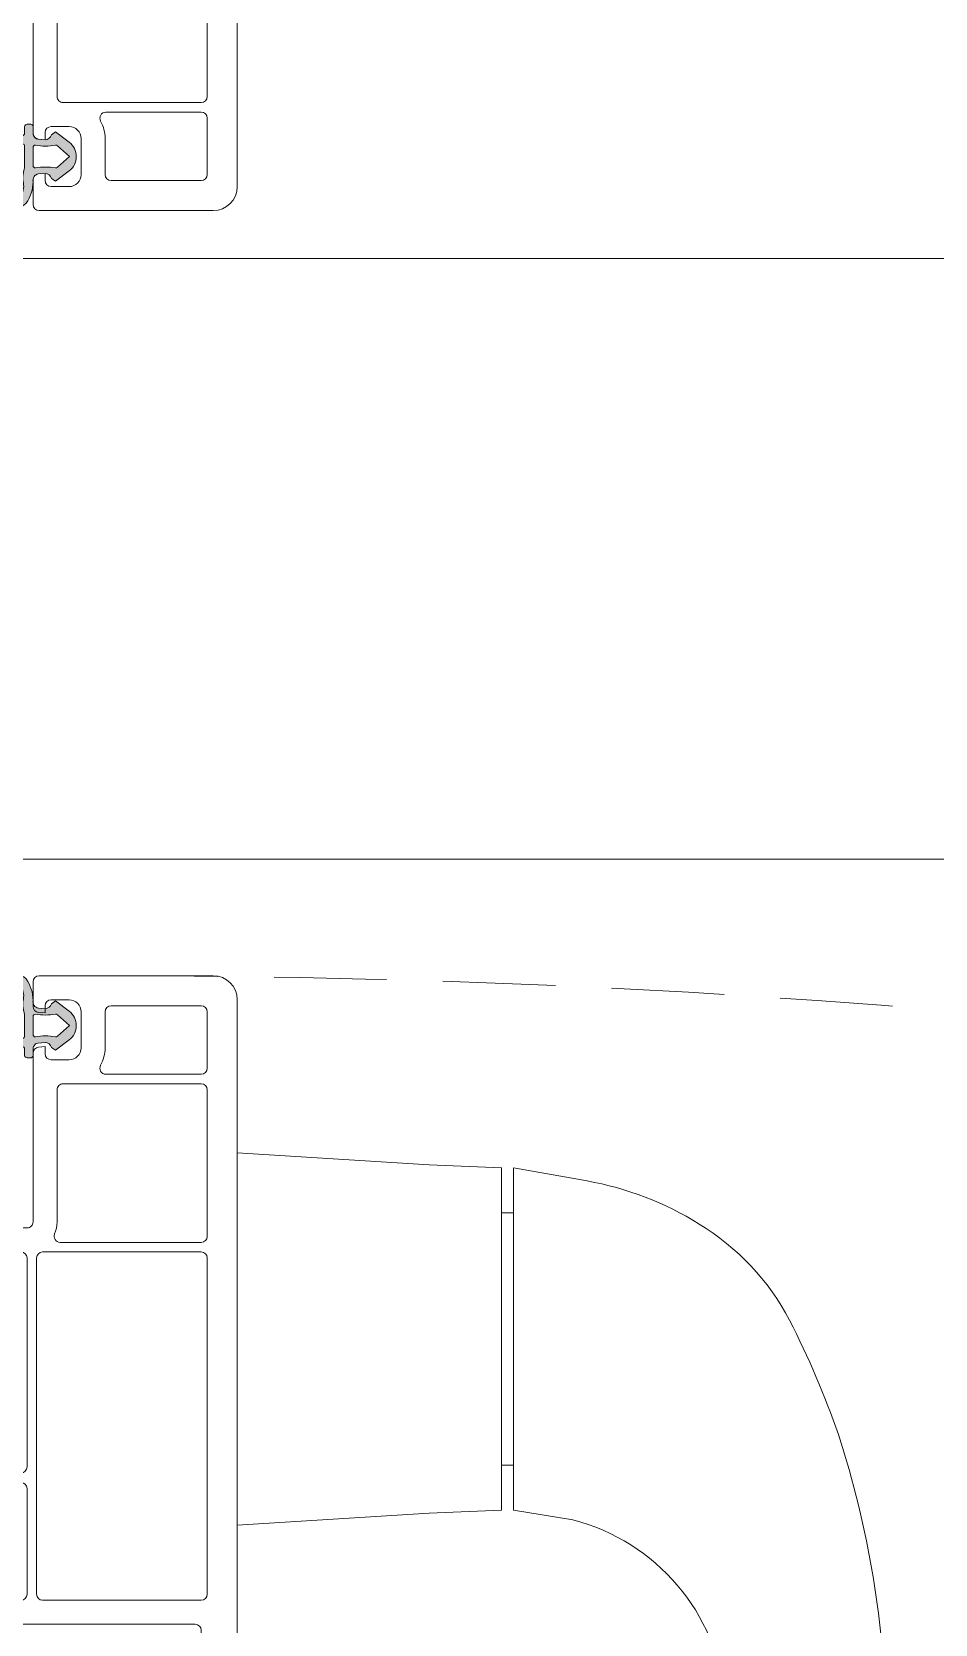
# Model space of a CAD drawing. Header units: millimetres. Extents: x 0 to 145404, y 0 to 194550.
# Drawn here: x 115419.4 to 115494.6, y 111192.4 to 111325 of the extents above; entities that cross this region are included whole.
import ezdxf

# ---------------------------------------------------------------- set-up
doc = ezdxf.new("R2010")
doc.units = ezdxf.units.MM
doc.linetypes.add('HIDDEN2', pattern=[0.1875, 0.125, -0.0625])
for name, color, linetype, lineweight in [('АР - детали окон', 152, 'Continuous', 0), ('АР - Окна', 150, 'Continuous', 9), ('АР - Окна - детали окон', 152, 'Continuous', 9), ('АР - окна - открывание', 251, 'Continuous', 5), ('АР - Окна - резинки', 30, 'Continuous', 9), ('АР - панель 400', 151, 'Continuous', 30)]:
    doc.layers.add(name, color=color, linetype=linetype, lineweight=lineweight)

# ---------------------------------------------------------------- blocks, each defined once
blk = doc.blocks.new('21')
at = {"layer": 'АР - Окна - детали окон'}
h = blk.add_hatch(color=256, dxfattribs=at)
h.dxf.hatch_style = 1
edge = h.paths.add_edge_path(flags=16)
edge.add_arc((-0.8841187553298939, -3.917875038191226), 0.1876537174851927, 176.9273466497227, 231.938298881297)
edge.add_arc((-0.0688339668244411, 0.6188691436068474), 4.776105919937049, 258.7597471659293, 269.055264247072)
edge.add_arc((-0.2890558407631439, -5.683054121658823), 1.533008475727484, 67.60399009658579, 84.70493454352282, ccw=False)
edge.add_arc((-0.06651891567156987, -5.03300193627873), 0.8482367458890325, 42.23236986346268, 64.77111786296871, ccw=False)
edge.add_arc((-0.188630277024787, -4.904549303004011), 0.8705355459311627, 5.5826764512759155, 30.488556884690524, ccw=False)
edge.add_arc((-0.6798599316659233, -4.860044262270755), 1.358230642916282, -4.405615059596926, 1.6953063775346209, ccw=False)
edge.add_arc((2.808702479342133, -5.10611082372215), 2.139045717081584, 176.2008373334478, 178.6700464672485)
edge.add_arc((-1.524182254529186, -5.058814283011551), 2.194416508973364, -2.3460894674768156, 0.0613756805253729, ccw=False)
edge.add_arc((0.9181883855858731, -5.168086905924167), 0.2505490564814342, 175.5492855372068, 232.5122979085675)
edge.add_arc((1.132512647604393, -4.91401523392584), 0.5827911910009982, 230.9944569354059, 266.1973708795536)
edge.add_arc((-0.3682623466784309, 41.6609762355001), 47.17916131853152, 271.7759318795902, 274.1033584471634)
edge.add_arc((2.571099627651768, -2.993427119516604), 2.443143533376929, 280.2939547991291, 290.5025409628827)
edge.add_arc((2.906065239784481, -4.50715296128183), 0.9334197404481246, 303.9097978636547, 332.1024344323147)
edge.add_arc((3.002935919259319, -4.763743824813666), 0.7500284933465502, 346.1022715480304, 373.7533528815159)
edge.add_arc((2.288644899197562, -5.136956967557704), 1.544634774946723, 20.91973702217135, 34.34735709361493)
edge.add_arc((2.194202265019074, -5.766992063347876), 2.032435036897639, 47.62797235930786, 65.5618092830151)
edge.add_arc((2.446891570480489, -5.547119399704411), 1.733310143574325, 70.16436160153076, 107.0617769068108)
edge.add_arc((1.775431145667381, -2.331113053991355), 1.567468971701788, 265.5389595532716, 275.965361664876, ccw=False)
edge.add_arc((2.272909006465912, 0.852635302353467), 4.786712596492477, 253.309553993315, 262.5651157802299, ccw=False)
edge.add_line((0.8981613181531429, -3.732414999976754), (-0.1475824122317135, -3.732414999976754))
edge.add_line((-0.1475824122317135, -3.732414999976754), (-0.4742319788783789, -3.732414999976754))
edge.add_line((-0.4742319788783789, -3.732414999976754), (-0.8500000000931323, -3.732414999976754))
edge.add_arc((-0.8506220907358333, -3.959190577462055), 0.2267764307430546, 89.84282664257613, 166.9064798544172)
edge = h.paths.add_edge_path(flags=16)
edge.add_line((0.8968870001845062, -0.9994789999909699), (0, 0))
edge.add_line((0, 0), (-0.8968869997188449, -0.9994789999909699))
edge.add_arc((-0.6499998180776299, -1.169910301479501), 0.3000001816429734, 145.3818829394412, 179.9999999951994)
edge.add_arc((-4.823035950154436, -2.001162725500762), 3.961235674109269, -12.11337143690622, 12.11337143690622, ccw=False)
edge.add_arc((-0.7500001492444426, -2.83241514977999), 0.1999998504761606, 179.9999999332989, 269.9999999332989)
edge.add_line((-0.7500001494772732, -3.032415000256151), (0.7500001494772732, -3.032415000256151))
edge.add_arc((0.7500001494772732, -2.83241514954716), 0.1999998507089913, 270, 360)
edge.add_arc((5.768765290662919, -2.001162725500762), 4.88993655553787, 170.2126183864117, 189.7873816135883, ccw=False)
edge.add_arc((0.6499998185430773, -1.169910301479568), 0.3000001816431872, 4.813363725752952e-09, 34.6181170605461)
edge = h.paths.add_edge_path()
edge.add_arc((-1.128554309946362, -1.175362062810368), 4.291520594007865, 253.14583511013842, 270.2109125622565, ccw=False)
edge.add_arc((-2.348571730981179, -5.20839550850807), 0.0780137310248648, 187.2199594258823, 251.8885923136458, ccw=False)
edge.add_arc((-2.957837143596107, -5.437013562230002), 0.5751219538596952, 22.36244620134855, 32.10326375194465)
edge.add_arc((-2.939505885245123, -5.625182685201416), 0.680936261650665, 46.48559644257323, 62.43904800630055)
edge.add_arc((-2.815041386622259, -5.432647181392976), 0.4531599044643845, 65.12750073659225, 159.5298120048662)
edge.add_arc((-2.583581921386563, -5.451579003177555), 0.6795706108019753, 164.8668410874433, 191.0423418790884)
edge.add_arc((-2.79305752732818, -5.41024127455594), 0.4886003919421579, 200.5485068572791, 233.1912884732708)
edge.add_arc((-2.758148432459312, -5.370820229924899), 0.5410954205163012, 232.7327130712834, 253.0833459077969)
edge.add_arc((-2.783328585194315, -5.37019621928503), 0.5349164669774426, 255.6840695444536, 265.8879646887684)
edge.add_arc((-2.461674287177334, -1.874614933955761), 4.045172707974388, 264.89404524675, 266.3024498826058)
edge.add_arc((-2.909821153421328, -8.956679420767738), 3.051065225659589, 84.01114066585069, 86.48095881072749, ccw=False)
edge.add_arc((-0.3499881979861348, 14.72841656159117), 20.77197688781684, 263.8051615116011, 268.1229795856759)
edge.add_line((-1.030360317323357, -6.032414770685136), (2.180983635596931, -6.032417066860944))
edge.add_arc((2.371213188439224, -1.295280421849625), 4.74095463765302, 267.700404640067, 284.2296356176989)
edge.add_arc((2.662625679154215, -4.199085129058959), 1.904104081102847, 297.3216514919077, 319.3574493041866)
edge.add_arc((2.780510681195174, -4.66930250029143), 1.534154190856904, 329.8739661649909, 391.135977349304)
edge.add_arc((2.976191374125049, -4.557030082716973), 1.308619823645745, 31.35848713676498, 46.26416666375925)
edge.add_arc((2.100239317408984, -6.059610831545845), 3.027195840749402, 53.96946535726213, 90.00452956230725)
edge.add_arc((1.975967114705061, -2.517668758433579), 0.5294788476683017, 186.3256224382328, 283.54769138735554, ccw=False)
edge.add_line((1.449711848981678, -2.57600610004738), (1.402149175759405, -2.032419405411929))
edge.add_arc((1.972606375607447, -2.045223934334467), 0.5706008875031627, 105.3737558991107, 178.7141501705776, ccw=False)
edge.add_line((1.821331812534481, -1.495040892623365), (2.059796038083732, -1.174769050907344))
edge.add_line((2.059796038083732, -1.174769050907344), (1.198472999967635, -0.03038399992510676))
edge.add_arc((2.328306436538696e-10, -0.9324164099537826), 1.49999999994516, 36.96699983620565, 143.0330001637944)
edge.add_line((-1.198472999501973, -0.03038399992510676), (-2.059796038083732, -1.174769050907344))
edge.add_line((-2.059796038083732, -1.174769050907344), (-1.82133181206882, -1.495040892623365))
edge.add_arc((-1.970466199823175, -2.04809831890437), 0.5728119956630063, 1.5684863268311915, 74.9088805983385, ccw=False)
edge.add_line((-1.397868824657053, -2.032419405411929), (-1.455459558404982, -2.641033330000937))
edge.add_arc((-1.943521036216261, -2.532420209796014), 0.5000008160033129, 302.49687763817417, 347.45385201649304, ccw=False)
edge.add_arc((-1.943692631107355, -2.532046798408856), 0.5004079520082833, 269.277816020844, 302.49047834378854, ccw=False)
edge.add_line((-1.94999985024333, -3.032415000256151), (-2.5, -3.032415000256151))
edge.add_arc((-2.477929598720147, -3.254485401256607), 0.223164436264287, 95.67568625294322, 174.3243137470568)
edge.add_line((-2.699999999720603, -3.232414999976754), (-2.699999999720603, -3.532415000256151))
edge.add_arc((-2.444635847204363, -3.477050847460514), 0.2612968423175379, 192.2326774895719, 257.7673225104281)
edge.add_line((-2.5, -3.732414999976754), (-1.949999999720603, -3.732414999976754))
edge.add_arc((-1.949999999953434, -3.932414999930188), 0.1999999999534339, -6.670109087281162e-08, 89.99999993329902, ccw=False)
edge.add_line((-1.75, -3.932415000163019), (-1.7587805762887, -4.185362932737917))
edge.add_line((-1.7587805762887, -4.185362932737917), (-1.767634384334087, -4.214143124874681))
edge.add_line((-1.767634384334087, -4.214143124874681), (-1.784111456479877, -4.280051414389163))
edge.add_arc((-1.357162307232648, -4.404642425268496), 0.4447566705906353, 163.7318585564934, 188.7886736893577)
edge.add_arc((-1.559444759633461, -4.420160443037705), 0.2429777320102184, 192.4629420879929, 229.2025695668841)
edge.add_arc((-1.493561045754107, -4.358722969596467), 0.3326773473638948, 227.5260260001183, 240.4192275447709)
edge.add_arc((-1.339599034825953, -4.100053065942074), 0.6336660901943263, 239.8584105503494, 246.0996691639988)
edge.add_arc((-1.501638253396667, -4.465164469425312), 0.2342128221942011, 246.1537024965542, 262.6840675146771)
edge.add_arc((-1.297666275548292, -2.476975646727196), 2.232769282881773, 263.9894518753775, 271.1888156845822)
edge.add_line((-1.251342432573438, -4.709264331497252), (-1.190077167935669, -4.708000969607383))
edge.add_arc((-0.9180277296266308, -7.081009744423907), 2.38855218537098, 76.0064464039151, 96.54002211143882, ccw=False)
edge.add_arc((-0.7518303044826764, -6.254975078806121), 1.547321710837005, 69.0083874635016, 74.58140423181771, ccw=False)
edge.add_arc((-0.3479025479336274, -5.177196832840114), 0.3964745144363342, 53.88739644311039, 67.71146677404528, ccw=False)
edge.add_arc((-0.3491225774405135, -5.190171719968163), 0.4077298845138654, 27.915496020967623, 54.82353063004558, ccw=False)
edge.add_arc((-0.2221880889687966, -5.119342785512838), 0.2624247477718955, -6.041521308898496, 27.22545288900801, ccw=False)
edge.add_arc((-0.3552339368903786, -5.044100872473412), 0.4072184418909011, 305.70747396580185, 345.368795488309, ccw=False)
edge.add_arc((-0.6839951650594803, -3.1769740456321), 2.269610691060879, 273.79534255098116, 284.45223444133114, ccw=False)
edge.add_arc((-3.017474084063887, 44.86715378152013), 50.37003320665512, 272.1671276143536, 272.82636057593186, ccw=False)
at = {"layer": 'АР - Окна - детали окон', "ltscale": 0.5, "flags": 128}
for points in [[(-1.112756749149412, -5.466853580437601, -0.07459836483261337), (-2.372823521960527, -5.282543960027397, -0.2899053818021951), (-2.425966889597476, -5.218200183473527, 0.04252794578845025), (-2.470656138844788, -5.13136682100594, 0.06972271583198009), (-2.624442148022354, -5.021519671659917, 0.4369012673146248), (-3.239586183335632, -5.274168114643544, 0.1147113834659794), (-3.250570898409933, -5.581740132533014, 0.1434020308476386), (-3.085800174623728, -5.8014344307594, 0.08903050592023243), (-2.915596538688987, -5.888501935172826, 0.04455233410763495), (-2.821685819420964, -5.903735673520714, 0.006145401884598669), (-2.722546014003456, -5.911367116030306, -0.0107770318400138), (-2.591488003265113, -5.922266295179725, 0.01884226486116689), (-1.030360317323357, -6.032414770685136), (2.180983635596931, -6.032417066860944, 0.07224768805875734), (3.536581502296031, -5.890774690080434, 0.09644669618920398), (4.107436627149582, -5.439300302416086, 0.2738598892792736), (4.093658566009253, -3.87603601673618, 0.06513015523976305), (3.880885309539735, -3.611506563145667, 0.1585412785958662), (2.100000000093132, -3.032415000256151, -0.4516332433290501), (1.449711848981678, -2.57600610004738), (1.402149175759405, -2.032419405411929, -0.3313981047700823), (1.821331812534481, -1.495040892623365), (2.059796038083732, -1.174769050907344), (1.198472999967635, -0.03038399992510676, 0.4989412277529837), (-1.198472999501973, -0.03038399992510676), (-2.059796038083732, -1.174769050907344), (-1.82133181206882, -1.495040892623365, -0.331398104770278), (-1.397868824657053, -2.032419405411929), (-1.455459558404982, -2.641033330000937, -0.1987172120395984), (-1.674893774557859, -2.954131260514259, -0.1459406492247346), (-1.94999985024333, -3.032415000256151), (-2.5, -3.032415000256151, 0.3573068511191127), (-2.699999999720603, -3.232414999976754), (-2.699999999720603, -3.532415000256151, 0.2940061649049662), (-2.5, -3.732414999976754), (-1.949999999720603, -3.732414999976754, -0.414213562373095), (-1.75, -3.932415000163019), (-1.7587805762887, -4.185362932737917), (-1.767634384334087, -4.214143124874681), (-1.784111456479877, -4.280051414389163, 0.1097686946665922), (-1.796696913894266, -4.472597009968013, 0.1616943345260951), (-1.718203166965395, -4.604100504890084, 0.05631662871884902), (-1.657787234988064, -4.648039364255965, 0.02723936211798378), (-1.596326865255833, -4.679383312817663, 0.07225266207382279), (-1.53146301349625, -4.697470581624657, 0.03142348739606844), (-1.251342432573438, -4.709264331497252), (-1.190077167935669, -4.708000969607383, -0.08983512931957405), (-0.3404454165138304, -4.763342767953873, -0.024321667042149), (-0.1975312675349414, -4.810344657395035, -0.06039214654822489), (-0.1142307459376752, -4.856900829821825, -0.1179509229412997), (0.01116346754133701, -4.999285302124918, -0.1461826852254412), (0.03877912135794759, -5.146962767001241, -0.1748036674434475), (-0.1175620583817363, -5.374765260610729, -0.04653300560327677), (-0.5337632987648249, -5.441607145126909, -0.002876454362515275)], [(0.8968870001845062, -0.9994789999909699), (0, 0), (-0.8968869997188449, -0.9994789999909699, 0.1522094044406819), (-0.9499999997206032, -1.169910301454365, -0.1061046213207952), (-0.9499999997206032, -2.83241514954716, 0.414213562373095), (-0.7500001494772732, -3.032415000256151), (0.7500001494772732, -3.032415000256151, 0.414213562373095), (0.9500000001862645, -2.83241514954716, -0.0856193173125026), (0.9500000001862645, -1.169910301454365, 0.1522094044405682)], [(-1.071502695791423, -3.907816383056343, 0.2447490933719746), (-0.9998090956360102, -4.065623685717583, 0.04495291089960767), (-0.1475824122317135, -4.156587529927492, -0.07475573686464684), (0.2950295708142221, -4.265676536597311, -0.09866211631748469), (0.561536761932075, -4.462868931703269, -0.1091022305822598), (0.6777761960402131, -4.819861876778305, -0.02662658147092504), (0.6743574505671859, -4.964379112701863, 0.01077437421934332), (0.6702329954132438, -5.05646360758692, -0.01050493475864166), (0.6683948710560799, -5.148643917404115, 0.2537958550204091), (0.765706452075392, -5.366893569938838, 0.1548211983328769), (1.093862118665129, -5.495523367077112, 0.01015566329726191), (3.007685482036322, -5.397245564498007, 0.04457284318796936), (3.426808013115078, -5.28181377472356, 0.1236378567191102), (3.731008082162589, -4.94389283657074, 0.1212394511998032), (3.731459714937955, -4.585430000443012, 0.05865617648999121), (3.563945163972676, -4.265460655093193, 0.07841123439569585), (3.035043723415583, -3.916646738536656, 0.1624008928969685), (1.938333811704069, -3.890094034839422, -0.04552517337957556), (1.653511526063085, -3.893833305221051, -0.04040697645099166), (0.8981613181531429, -3.732414999976754), (-0.1475824122317135, -3.732414999976754), (-0.4742319788783789, -3.732414999976754), (-0.8500000000931323, -3.732414999976754, 0.3495272739561615)]]:
    blk.add_lwpolyline(points, format="xyb", close=True, dxfattribs=at)
blk = doc.blocks.new('пф 22')
at = {"layer": 'АР - Окна - детали окон', "linetype": 'ByBlock', "ltscale": 100}
h = blk.add_hatch(color=252, dxfattribs=at)
h.dxf.hatch_style = 1
edge = h.paths.add_edge_path()
edge.add_line((0, 0), (0, -14.54080896731466))
edge.add_arc((-0.499999998263002, -14.54068688430056), 0.5000000131672642, 269.9999998009547, 359.9860103173127, ccw=False)
edge.add_line((-0.5, -15.04068689746782), (-24, -15.04068689746782))
edge.add_line((-24, -15.04068689746782), (-24, -16.54068689746782))
edge.add_line((-24, -16.54068689746782), (-0.5, -16.54068689746782))
edge.add_arc((-0.4999999993962079, -14.54068689434616), 2.000000003121659, 269.9999999827027, 359.9965028670595)
edge.add_line((1.5, -14.54080896731466), (1.5, 0))
edge.add_line((1.5, 0), (1.5, 14.45931310253218))
edge.add_arc((-0.5, 14.45931310253218), 2, 0, 90)
edge.add_line((-0.5, 16.45931310253218), (-24, 16.45931310253218))
edge.add_line((-24, 16.45931310253218), (-24, 14.95931310253218))
edge.add_line((-24, 14.95931310253218), (-0.5, 14.95931310253218))
edge.add_arc((-0.5, 14.45931310253218), 0.5, 0, 90, ccw=False)
edge.add_line((0, 14.45931310253218), (0, 0))
at = {"layer": 'АР - Окна - детали окон', "linetype": 'Continuous', "ltscale": 0.5, "flags": 128}
for points in [[(10.00007638242096, -36.58600461808965, 0.414213562373095), (10.50004599988461, -36.086035000626), (10.50004599988461, -34.48602943634614, 0.7207612074404529), (7.800040999893099, -33.58603561716154), (6.000045626424253, -33.58603561716154, -0.414213562373095), (5.500045999884605, -33.08603599062189), (5.500045999884605, -11.08603524370119, -0.414213562373095), (6.000045626424253, -10.58603561716154), (8.000046373344958, -10.58603561716154, -0.414213562373095), (8.500045999884605, -11.08603524370119), (8.500045999884605, -14.08603561716154), (9.000047120731324, -14.08603561716154, 0.414213562373095), (10.50004599988461, -12.5860367375426), (10.50004599988461, -9.086035237181932, 0.4663076484297019), (9.91322219464928, -8.593631582800299), (7.44750710343942, -9.028403598815203, -0.4504671432811831), (6.861367993056774, -8.56216748431325), (5.610316006001085, 15.30932527175173, -0.4296339427720533), (7.607575501780957, 17.41399738285691), (24.05231806775555, 17.41399538284168, 0.3888787210067404), (24.55041496362537, 17.87041696766391), (24.59797200001776, 18.41399538284168), (24.00001462642103, 18.41399538284168, -0.414213562373095), (23.50001499988139, 18.91399500938132), (23.50001499988139, 20.61399313015863, -0.414213562373095), (24.50001425296068, 21.61399238277227), (26.05734236398712, 21.61399238277227, -0.1989110945363628), (26.7644458077848, 21.32110257539898), (28.5, 19.58556538308039), (28.5, 18.91399500938132, -0.414213562373095), (28.00000037346035, 18.41399538284168), (27.39796000020579, 18.41399538284168), (27.46741699893028, 17.6200923928991, 0.2447000054231404), (27.71551699982956, 17.230655382853), (29.00003100000322, 16.41399538284168), (30.00000037346035, 16.41399538284168, 0.414213562373095), (30.5, 16.91399500938132), (30.5, 20.41399538284168), (17.08584924926981, 33.82818413339555, 0.1989125858137271), (15.67163771158084, 34.41397138312459), (-26.00000008568168, 34.41399538284168, 0.414213731059474), (-26.5, 33.91399575630203), (-26.5, 31.91399500938132, 0.414213562373095), (-26.00000037346035, 31.41399538284168), (-25.00000048009679, 31.41399538284168, -0.4142133840902218), (-24.5, 30.91399520728737), (-24.49999300017953, 19.41399531392381, -0.414213740655921), (-24.99999262625352, 18.91399538284168), (-27.00000037346035, 18.91399538284168, 0.414213562373095), (-27.5, 18.41399575630203), (-27.5, 4.613992382772267), (-25.29999999981374, 4.613992382772267), (-25.29999999981374, 2.613992382772267), (-21.30000300006941, 2.613992382772267), (-21.30000300006941, 3.895615439862013, -0.5223602831779204), (-20.62634552968666, 4.364490208681673), (-16.22634065011516, 2.734860623721033, -0.3137494600325467), (-15.89999700011685, 2.26598523883149), (-15.89999700011685, -2.163137617055327, -0.3779650000000018), (-15.89999700011685, -4.808889617212117), (-15.89999700011685, -9.237997472751886, -0.3137494600325357), (-16.22634065011516, -9.70687285810709), (-20.62634552968666, -11.33650244306773, -0.5223602831779198), (-21.30000300006941, -10.86762767378241), (-21.30000300006941, -9.586004617158324), (-25.29999999981374, -9.586004617158324), (-25.29999999981374, -11.58600461715832), (-27.5, -11.58600461715832), (-27.5, -19.08600499061868, -0.4142136248932759), (-27.99999973317608, -19.58600461715832), (-42.0543365618214, -19.58600161690265, 0.3888803697501749), (-42.55243732081726, -20.04242928186432), (-42.59999099979177, -20.58600461715832), (-41.99999962653965, -20.58600461715832, -0.414213562373095), (-41.5, -21.08600424369797), (-41.5, -22.58600536407903, -0.414213562373095), (-42.4999992530793, -23.58600461715832), (-45.5000007469207, -23.58600461715832, -0.414213562373095), (-46.5, -22.58600536407903), (-46.5, -21.08600442530587, -0.414213562373095), (-46.00000019138679, -20.58600461669266), (-45.40000900020823, -20.58600461715832), (-45.4475716734305, -20.04241792252287, 0.3888761047889064), (-45.94566395692527, -19.58600461715832), (-48.00000037346035, -19.58600461715832, 0.414213562373095), (-48.5, -20.08600424369797), (-48.5, -34.5860055256635, 0.414213562373095), (-46.50000090850517, -36.58600461715832)], [(-22.49999199993908, 17.91399556677788, 0.4142133888067069), (-21.9999915198423, 17.41399538284168), (3.865917682182044, 17.41399538284168, 0.2504918936243434), (4.281657267827541, 17.63621778367087, -0.08529994887351053), (5.214333735406399, 18.61905418522656, 0.2504917592246894), (5.414493041113019, 19.04585360083729), (4.764936031773686, 31.44014477403834, 0.3989593756714407), (4.265620961319655, 31.91397738270462), (-21.99999956879765, 31.91399338282645, 0.4142139143587452), (-22.5, 31.413992960006)], [(7.607576000038534, 19.41399738285691), (21.00001529883593, 19.41399538284168, 0.414213606113147), (21.50001499988139, 19.91399500938132), (21.50001499988139, 20.61399480700493, -0.2836257497458363), (23.15387168247253, 23.29501822357997, 0.5113885279364263), (23.28306865971535, 24.09540872322395), (15.61097495863214, 31.76752442447469, 0.1989125985937846), (15.25742171378806, 31.91397138312459), (6.068092086818069, 31.91397638292983, 0.4296340573823559), (5.568777000531554, 31.38780837273225), (6.176575026940554, 19.79032387118787, 0.4607369999999725), (6.779411501251161, 19.32732548890635, -0.0521850000000031)], [(3.707591000013053, 16.30288438312709, 0.4814801107898688), (3.220092820003629, 16.91399538284168), (-25.00000037346035, 16.91399538284168, 0.414213562373095), (-25.5, 16.41399575630203), (-25.5, 7.113992009311914, 0.414213562373095), (-25.00000037346035, 6.613992382772267), (-20.94153100019321, 6.613992382772267), (-15.53171361191198, 4.6103579797782, -0.3137490212917867), (-13.89999700011685, 2.265986907761544), (-13.89999399986118, 0.2639856124296784, 0.2360675819971982), (-13.69999401690438, -0.1360136042349041), (-10.29999399976805, -2.686013617087156, -0.5000000000003286), (-10.29999400023371, -4.286013617180288), (-13.69999565929174, -6.836014861706644, 0.2360679774990762), (-13.89999700011685, -7.236017542891204), (-13.89999700011685, -9.237995395902544, -0.3137494327936865), (-15.53171361191198, -11.58237021416426), (-20.94153100019321, -13.58600461715832), (-25.00000037346035, -13.58600461715832, 0.414213562373095), (-25.5, -14.08600424369797), (-25.5, -18.58603599062189, 0.414213562373095), (-25.00000037346035, -19.08603561716154), (-7.599953626282513, -19.08603561716154, 0.414213562373095), (-7.099954000208527, -18.58603599062189), (-7.099954000208527, -17.28600461687893, -0.9999999999999999), (-6.29995399992913, -17.28600461687893), (-6.29995399992913, -18.58603599062189, 0.414213562373095), (-5.799954373389482, -19.08603561716154), (3.000046373344958, -19.08603561716154, 0.414213562373095), (3.500045999884605, -18.58603599062189), (3.500045999884605, -11.08603619178757, -0.2531711279393059), (4.632179525215179, -8.993442273698747, 0.2671472280829498), (4.857920944690704, -8.54875556519255), (3.613057000096887, 15.20465338276699, -0.06922300000000016)], [(-13.89999700011685, -4.808889617212117), (-13.89999700011685, -5.73601561691612), (-10.89999399986118, -3.486013616900891), (-13.89999700011685, -1.236011616885662), (-13.89999700011685, -2.163137617055327, -0.3779649999999959)], [(3.500045999884605, -20.38603524351493, 0.414213562373095), (3.000046373344958, -19.88603561697528), (-25.00000037346035, -19.88603561697528, 0.414213562373095), (-25.5, -20.38603524351493), (-25.5, -33.58600499061868, 0.414213562373095), (-25.00000037346035, -34.08600461715832), (3.000046373344958, -34.08600461715832, 0.414213562373095), (3.500045999884605, -33.58600499061868)], [(-27.99999918974936, -21.58600461715832), (-39.0000002826564, -21.58600261714309, 0.4142136156264128), (-39.5, -22.08600224368274), (-39.5, -33.58600499061868, 0.414213562373095), (-39.00000037346035, -34.08600461715832), (-26.79999962635338, -34.08600461715832, 0.414213562373095), (-26.29999999981374, -33.58600499061868), (-26.29999999981374, -21.83554985420778, 0.5405750318884611), (-26.99999982770532, -21.37729254178703, -0.1032438360558487)], [(-40.29999999981374, -25.6454167063348, 0.5718902783057536), (-41.04285728838295, -25.20835777744651, -0.1274789111112957), (-42.49999928055331, -25.58600461715832), (-45.50000037346035, -25.58600461715832, 0.414213562373095), (-46, -26.08600424369797), (-46, -33.58600499061868, 0.414213562373095), (-45.50000037346035, -34.08600461715832), (-40.79999962635338, -34.08600461715832, 0.414213562373095), (-40.29999999981374, -33.58600499061868)]]:
    blk.add_lwpolyline(points, format="xyb", close=True, dxfattribs=at)
at = {"layer": 'АР - Окна - детали окон', "color": 252, "linetype": 'Continuous', "ltscale": 0.5, "flags": 128}
blk.add_lwpolyline([(0, 0), (0, -14.54080896731466, -0.4141420506258557), (-0.5, -15.04068689746782), (-24, -15.04068689746782), (-24, -16.54068689746782), (-0.5, -16.54068689746782, 0.4141956854021884), (1.5, -14.54080896731466), (1.5, 0), (1.5, 14.45931310253218, 0.414213562373095), (-0.5, 16.45931310253218), (-24, 16.45931310253218), (-24, 14.95931310253218), (-0.5, 14.95931310253218, -0.414213562373095), (0, 14.45931310253218)], format="xyb", close=True, dxfattribs=at)
blk = doc.blocks.new('Ручка')
at = {"layer": 'АР - детали окон', "ltscale": 100}
for p, q in [((-14.24350300012156, 22.98951300000772), (-15.06198527896777, 27.95007285103202)), ((14.24350300012156, 22.98951300000772), (13.16300024371594, 29.12171606905758)), ((14.24350300012156, 22.98951300000772), (-14.24350300012156, 22.98951300000772)), ((-9.645599999930708, 22.98951300000772), (-10.49521300010383, 22.98951300000772)), ((-10.49521300010383, 22.98951300000772), (-10.49521300010383, 21.9899690002203)), ((10.49521300010383, 22.98951300000772), (9.645599999930708, 22.98951300000772)), ((10.49521300010383, 21.9899690002203), (10.49521300010383, 22.98951300000772)), ((-14.24350300012156, 21.9899690002203), (-14.49338900018483, 15.99270500009879)), ((14.24350300012156, 21.9899690002203), (-14.24350300012156, 21.9899690002203)), ((14.49338900018483, 15.99270500009879), (14.24350300012156, 21.9899690002203)), ((-14.49338900018483, 15.99270500009879), (-15.49293299997225, 0)), ((15.49293299997225, 0), (14.49338900018483, 15.99270500009879))]:
    blk.add_line(p, q, dxfattribs=at)
blk.add_lwpolyline([(-15.49293299997225, 0), (15.49293299997225, 0)], dxfattribs=at)
for centre, radius, start, end in [((-39.21222626464441, -127.6389819504693), 181.417247, 93.59822999961273, 112.4603150082171), ((-31.8890312644653, -228.6706849504262), 282.711042, 90.01365701673558, 93.79441902554831), ((-33.27203026460484, -28.14162895036862), 82.19250799999998, 72.05439301244996, 89.08285799409224), ((-33.59409341262654, -23.36045859195292), 77.76354111569839, 63.10838020312742, 70.74312338717209), ((-8.235967193264514, 27.57117006648332), 20.87411976545867, 31.43431782930259, 61.95382669843115), ((-47.95167226437479, -151.1501239505596), 192.612141, 84.62931098845301, 108.3191369686013), ((-106.9195932643488, 36.13630404928699), 4.198084999999999, 112.4315120364487, 168.2929529980693), ((-31.51382826454938, 23.69879204966128), 16.992249, 14.48872092428418, 84.62931098845301), ((-12.61638326477259, 24.57043504947796), 26.178059, 10.01224300291202, 32.0381130083933), ((-101.2415812644176, 34.96603504940868), 9.995441, 168.3284259607709, 189.8284370039755), ((-109.1200842643156, 33.59823404951021), 1.999088, 189.7459590073993, 288.3265279762851)]:
    blk.add_arc(centre, radius, start, end, dxfattribs=at)
blk = doc.blocks.new('блок балконный дверной с проходом 750мм')
at = {"layer": 'АР - детали окон', "color": 251}
blk.add_lwpolyline([(-950.000098820652, 79.99791722252277), (-900.000098820652, 79.99791722252277), (-900.000098820652, 149.9979172225228), (-50.00009882065217, 149.9979172225228), (-50.00009882065217, 79.99791722252277), (-9.882065216970659e-05, 79.99791722252277), (-9.882065216970659e-05, -250.0020827774772), (-950.000098820652, -250.0020827774771)], close=True, dxfattribs=at)
at = {"layer": 'АР - детали окон', "linetype": 'Continuous', "ltscale": 0.5, "flags": 128}
blk.add_lwpolyline([(-869.2899132663952, 6.501328821733949, -0.4142136248932759), (-869.7899120941802, 6.001330100587182), (-883.844223473403, 6.0013331008374, 0.3888803697501749), (-884.342323330442, 5.544906262369949), (-884.3898769233128, 5.001331911374763), (-883.789886636514, 5.001331911374763, -0.4142135623730951), (-883.2898879153654, 4.501333190227996), (-883.2898879153654, 3.001334786031038, -0.4142135623730951), (-884.2898853576626, 2.001337343737504), (-887.2898814191358, 2.001337343737504, -0.4142135623730951), (-888.289878861433, 3.001334786031038), (-888.289878861433, 4.501333008620094, -0.4142135623730951), (-887.7898799582108, 5.001331911840424), (-887.1898898534855, 5.001331911374763), (-887.2374524405823, 5.544917621689564, 0.3888761047889064), (-887.7355438221421, 6.001330100587182), (-889.7898765187056, 6.001330100587182, 0.4142135623730951), (-890.2898752398542, 5.501331379440416), (-890.2898752398542, -8.998643646100646, 0.4142135623730951), (-888.2898797699308, -10.99863911602213), (-831.7899047886531, -10.99863911695346, 0.4142135623730951)], format="xyb", dxfattribs=at)
blk.add_lwpolyline([(-838.2899234010183, 5.201300922915578, 0.4142135623730951), (-838.7899221221596, 5.701299644062345), (-866.7899181668254, 5.701299644062345, 0.4142135623730951), (-867.289916887974, 5.201300922915578), (-867.289916887974, -7.998644921845226, 0.4142135623730951), (-866.7899181668254, -8.498643642990174), (-838.7899221221596, -8.498643642990174, 0.4142135623730951), (-838.2899234010183, -7.998644921845226)], format="xyb", close=True, dxfattribs=at)
at = {"layer": 'АР - окна - открывание', "color": 252, "linetype": 'HIDDEN2', "lineweight": 0, "ltscale": 75}
blk.add_arc((-50.5144568612377, -0.0003663423633781804), 839.7754183786165, 180, 270, dxfattribs=at)
at = {"layer": 'АР - детали окон', "linetype": 'ByBlock', "xscale": 0.9999981892122862, "yscale": 0.9999981892122862, "zscale": 0.9999981892122862}
blk.add_blockref('пф 22', (-841.7899630630563, 25.5873082813284, 0.001309011085316926), dxfattribs=at)
at = {"layer": 'АР - детали окон', "xscale": 0.9999981892122862, "yscale": 0.9999981892122862, "zscale": 0.9999981892122862, "rotation": 180}
blk.add_blockref('Ручка', (-860.0398922792956, -10.99863911648779, 0.001309011085316926), dxfattribs=at)
at = {"layer": 'АР - Окна - резинки', "xscale": 0.9999981892122862, "yscale": 0.9999981892122862, "zscale": 0.9999981892122862, "rotation": 180}
blk.add_blockref('21', (-886.1418125207492, 2.967334559567206, 0.001309011085316926), dxfattribs=at)
blk = doc.blocks.new('*U94')
at = {"layer": 'АР - детали окон', "color": 251}
blk.add_lwpolyline([(949.9999999826541, 329.9999995769566), (0, 329.9999995769566), (0, -1.269226076657973e-17), (50, -1.269226076657973e-17), (50, -69.99999999999999), (899.9999999826541, -69.99999999999999), (899.9999999826541, -1.269226076657973e-17), (949.9999999826541, -1.269226076657973e-17), (949.9999999826541, 239.9999995769566)], close=True, dxfattribs=at)
at = {"layer": 'АР - детали окон', "linetype": 'ByBlock', "xscale": -1, "rotation": 180}
blk.add_blockref('пф 22', (102.499953748161, 54.4122986658576), dxfattribs=at)
at = {"layer": 'АР - Окна - резинки', "xscale": -1}
blk.add_blockref('21', (58.50216888915747, 77.03072268842774), dxfattribs=at)
blk = doc.blocks.new('Квартира 1С 3800 тип 4')
at = {"layer": 'АР - Окна', "xscale": -1, "rotation": 90}
blk.add_blockref('блок балконный дверной с проходом 750мм', (-7000.002082805149, 809.9999011959881), dxfattribs=at)
at = {"layer": 'АР - панель 400', "xscale": -1, "rotation": 270}
blk.add_blockref('*U94', (-7080.000095350668, 1710.000000016764), dxfattribs=at)
blk = doc.blocks.new('V_Section_2')
blk.add_blockref('Квартира 1С 3800 тип 4', (7150.000000027008, -24499.9999999993))

msp = doc.modelspace()

# ---------------------------------------------------------------- block references
msp.add_blockref('V_Section_2', (115275.460059089, 134046.1139150588, 1.056413898744269e-07))

doc.saveas('drawing.dxf')
